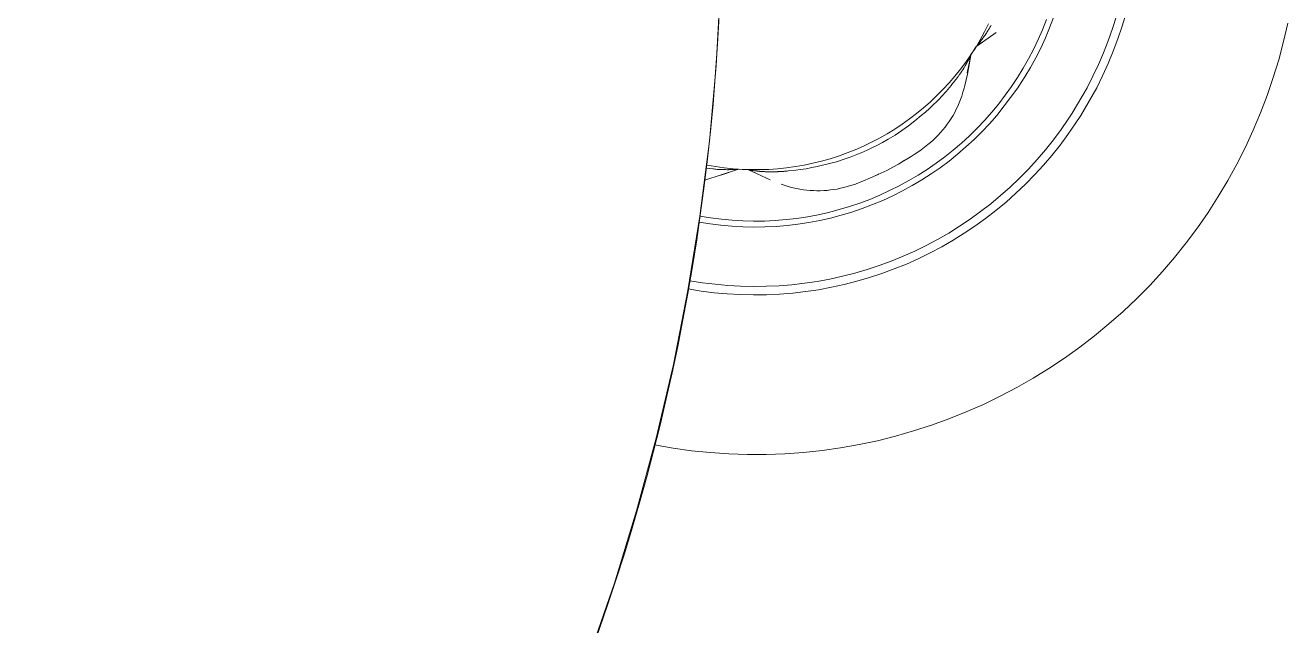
# Model space of a CAD drawing. Header units: millimetres. Extents: x 311 to 4068, y 1050 to 3803.
# Drawn here: x 2129.8 to 2261.5, y 1200.7 to 1263.3 of the extents above; entities that cross this region are included whole.
import ezdxf

# ---------------------------------------------------------------- set-up
doc = ezdxf.new("R2010")
doc.units = ezdxf.units.MM
doc.layers.add('ZANO_R', color=7, linetype='Continuous', lineweight=0)

msp = doc.modelspace()

# ---------------------------------------------------------------- linework, layer by layer
at = {"layer": 'ZANO_R'}
for p, q in [((2201.87, 1259.07), (2202.3, 1266.93)), ((2236.32, 1263.9), (2235.9, 1262.85)), ((2236.65, 1263.04), (2237.06, 1264.12)), ((2243.61, 1264.25), (2243.21, 1262.97)), ((2244.62, 1264.56), (2244.22, 1263.23)), ((2231.09, 1262.56), (2229.06, 1261.13)), ((2229.87, 1262.63), (2229.42, 1261.81)), ((2230.29, 1263.46), (2229.87, 1262.63)), ((2230.08, 1262.53), (2230.06, 1262.49)), ((2230.08, 1262.53), (2230.11, 1262.58)), ((2230.12, 1262.59), (2230.11, 1262.58)), ((2230.12, 1262.59), (2230.14, 1262.62)), ((2230.16, 1262.66), (2230.14, 1262.62)), ((2230.16, 1262.66), (2230.19, 1262.71)), ((2230.2, 1262.72), (2230.19, 1262.71)), ((2230.2, 1262.72), (2230.22, 1262.75)), ((2230.24, 1262.78), (2230.22, 1262.75)), ((2230.24, 1262.78), (2230.25, 1262.8)), ((2230.29, 1262.87), (2230.25, 1262.8)), ((2230.29, 1262.87), (2230.31, 1262.89)), ((2230.32, 1262.91), (2230.31, 1262.89)), ((2230.32, 1262.91), (2230.34, 1262.94)), ((2230.36, 1262.98), (2230.34, 1262.94)), ((2230.36, 1262.98), (2230.37, 1262.99)), ((2230.41, 1263.07), (2230.37, 1262.99)), ((2230.41, 1263.07), (2230.43, 1263.1)), ((2230.43, 1263.11), (2230.43, 1263.1)), ((2230.43, 1263.11), (2230.46, 1263.15)), ((2230.47, 1263.18), (2230.46, 1263.15)), ((2230.47, 1263.18), (2230.49, 1263.2)), ((2230.52, 1263.26), (2230.49, 1263.2)), ((2230.52, 1263.26), (2230.55, 1263.31)), ((2235.9, 1262.85), (2235.45, 1261.82)), ((2236.21, 1261.99), (2236.65, 1263.04)), ((2243.21, 1262.97), (2242.77, 1261.7)), ((2244.22, 1263.23), (2243.78, 1261.9)), ((2261.48, 1263.52), (2261.04, 1261.61)), ((2229.42, 1261.81), (2228.94, 1261.01)), ((2229.11, 1261.2), (2229.12, 1261.22)), ((2229.11, 1261.2), (2229.11, 1261.19)), ((2229.13, 1261.22), (2229.12, 1261.22)), ((2229.15, 1261.25), (2229.13, 1261.23)), ((2229.13, 1261.22), (2229.14, 1261.24)), ((2229.16, 1261.26), (2229.15, 1261.25)), ((2229.15, 1261.25), (2229.15, 1261.25)), ((2229.16, 1261.26), (2229.19, 1261.3)), ((2229.19, 1261.31), (2229.19, 1261.3)), ((2229.19, 1261.31), (2229.2, 1261.31)), ((2229.21, 1261.33), (2229.2, 1261.31)), ((2229.21, 1261.33), (2229.23, 1261.34)), ((2229.24, 1261.36), (2229.23, 1261.34)), ((2229.24, 1261.36), (2229.25, 1261.38)), ((2229.26, 1261.39), (2229.25, 1261.38)), ((2229.26, 1261.39), (2229.36, 1261.52)), ((2229.79, 1261.66), (2229.33, 1261.34)), ((2229.37, 1261.53), (2229.36, 1261.52)), ((2229.37, 1261.53), (2229.41, 1261.59)), ((2229.43, 1261.61), (2229.41, 1261.59)), ((2229.43, 1261.61), (2229.45, 1261.64)), ((2229.46, 1261.65), (2229.45, 1261.64)), ((2229.46, 1261.65), (2229.49, 1261.69)), ((2229.52, 1261.74), (2229.49, 1261.69)), ((2229.52, 1261.74), (2229.53, 1261.75)), ((2229.55, 1261.78), (2229.53, 1261.75)), ((2229.55, 1261.78), (2229.57, 1261.8)), ((2229.59, 1261.83), (2229.57, 1261.8)), ((2229.59, 1261.83), (2229.62, 1261.86)), ((2229.7, 1261.97), (2229.62, 1261.86)), ((2229.73, 1262.03), (2229.7, 1261.98)), ((2229.7, 1261.97), (2229.7, 1261.98)), ((2229.73, 1262.03), (2229.75, 1262.05)), ((2229.77, 1262.08), (2229.75, 1262.05)), ((2229.77, 1262.08), (2229.84, 1262.17)), ((2229.79, 1261.66), (2229.79, 1261.66)), ((2229.86, 1262.2), (2229.84, 1262.17)), ((2229.86, 1262.2), (2229.95, 1262.33)), ((2229.96, 1262.36), (2229.95, 1262.33)), ((2229.96, 1262.36), (2230.03, 1262.45)), ((2230.04, 1262.47), (2230.03, 1262.45)), ((2230.04, 1262.47), (2230.06, 1262.49)), ((2235.45, 1261.82), (2234.97, 1260.8)), ((2235.72, 1260.94), (2236.21, 1261.99)), ((2242.77, 1261.7), (2242.28, 1260.44)), ((2243.78, 1261.9), (2243.29, 1260.6)), ((2261.04, 1261.61), (2260.54, 1259.72)), ((2228.44, 1260.23), (2227.9, 1259.47)), ((2228.43, 1260.15), (2228.07, 1258.35)), ((2228.26, 1259.82), (2228.29, 1259.88)), ((2228.29, 1259.88), (2228.3, 1259.9)), ((2228.29, 1259.88), (2228.29, 1259.88)), ((2228.3, 1259.9), (2228.31, 1259.91)), ((2228.3, 1259.9), (2228.3, 1259.9)), ((2228.31, 1259.92), (2228.33, 1259.95)), ((2228.31, 1259.92), (2228.31, 1259.91)), ((2228.33, 1259.96), (2228.34, 1259.98)), ((2228.33, 1259.96), (2228.33, 1259.95)), ((2228.35, 1259.99), (2228.34, 1259.98)), ((2228.35, 1259.99), (2228.37, 1260.04)), ((2228.43, 1260.17), (2228.36, 1259.78)), ((2228.38, 1260.04), (2228.37, 1260.04)), ((2228.38, 1260.04), (2228.39, 1260.06)), ((2228.41, 1260.11), (2228.39, 1260.07)), ((2228.39, 1260.07), (2228.39, 1260.06)), ((2228.39, 1260.07), (2228.39, 1260.07)), ((2228.41, 1260.12), (2228.41, 1260.11)), ((2228.43, 1260.16), (2228.42, 1260.15)), ((2228.42, 1260.14), (2228.42, 1260.14)), ((2228.42, 1260.14), (2228.42, 1260.13)), ((2228.42, 1260.13), (2228.42, 1260.12)), ((2228.44, 1260.2), (2228.43, 1260.17)), ((2228.44, 1260.19), (2228.43, 1260.16)), ((2228.43, 1260.17), (2228.43, 1260.17)), ((2228.43, 1260.17), (2228.43, 1260.17)), ((2228.43, 1260.17), (2228.43, 1260.17)), ((2228.43, 1260.17), (2228.43, 1260.17)), ((2228.43, 1260.17), (2228.43, 1260.17)), ((2228.43, 1260.17), (2228.43, 1260.17)), ((2228.43, 1260.17), (2228.43, 1260.17)), ((2228.43, 1260.17), (2228.43, 1260.17)), ((2228.43, 1260.17), (2228.43, 1260.17)), ((2228.43, 1260.17), (2228.43, 1260.17)), ((2228.43, 1260.17), (2228.43, 1260.17)), ((2228.43, 1260.17), (2228.43, 1260.17)), ((2228.43, 1260.17), (2228.43, 1260.17)), ((2228.43, 1260.17), (2228.43, 1260.17)), ((2228.43, 1260.17), (2228.43, 1260.17)), ((2228.43, 1260.17), (2228.43, 1260.17)), ((2228.43, 1260.17), (2228.43, 1260.17)), ((2228.43, 1260.17), (2228.43, 1260.17)), ((2228.43, 1260.17), (2228.43, 1260.17)), ((2228.43, 1260.17), (2228.43, 1260.17)), ((2228.43, 1260.17), (2228.43, 1260.17)), ((2228.43, 1260.17), (2228.43, 1260.17)), ((2228.43, 1260.17), (2228.43, 1260.17)), ((2228.43, 1260.17), (2228.43, 1260.17)), ((2228.43, 1260.17), (2228.43, 1260.17)), ((2228.43, 1260.17), (2228.43, 1260.17)), ((2228.43, 1260.17), (2228.43, 1260.17)), ((2228.43, 1260.17), (2228.43, 1260.17)), ((2228.43, 1260.17), (2228.43, 1260.17)), ((2228.43, 1260.17), (2228.43, 1260.17)), ((2228.43, 1260.17), (2228.43, 1260.17)), ((2228.43, 1260.17), (2228.43, 1260.17)), ((2228.43, 1260.17), (2228.43, 1260.17)), ((2228.43, 1260.17), (2228.43, 1260.17)), ((2228.43, 1260.17), (2228.43, 1260.17)), ((2228.43, 1260.17), (2228.43, 1260.17)), ((2228.43, 1260.17), (2228.43, 1260.17)), ((2228.43, 1260.17), (2228.43, 1260.17)), ((2228.43, 1260.17), (2228.43, 1260.17)), ((2228.43, 1260.17), (2228.43, 1260.17)), ((2228.43, 1260.17), (2228.43, 1260.17)), ((2228.43, 1260.17), (2228.43, 1260.17)), ((2228.43, 1260.17), (2228.43, 1260.17)), ((2228.43, 1260.17), (2228.43, 1260.17)), ((2228.43, 1260.17), (2228.43, 1260.17)), ((2228.43, 1260.17), (2228.43, 1260.17)), ((2228.43, 1260.17), (2228.43, 1260.17)), ((2228.43, 1260.17), (2228.43, 1260.17)), ((2228.43, 1260.17), (2228.43, 1260.17)), ((2228.43, 1260.17), (2228.43, 1260.17)), ((2228.43, 1260.17), (2228.43, 1260.17)), ((2228.43, 1260.17), (2228.43, 1260.17)), ((2228.43, 1260.17), (2228.43, 1260.17)), ((2228.43, 1260.17), (2228.43, 1260.17)), ((2228.43, 1260.17), (2228.43, 1260.17)), ((2228.43, 1260.16), (2228.43, 1260.16)), ((2228.43, 1260.16), (2228.43, 1260.16)), ((2228.94, 1261.01), (2228.44, 1260.23)), ((2228.45, 1260.26), (2228.44, 1260.22)), ((2228.45, 1260.23), (2228.44, 1260.2)), ((2228.44, 1260.22), (2228.44, 1260.19)), ((2228.71, 1260.65), (2228.45, 1260.25)), ((2228.46, 1260.26), (2228.45, 1260.23)), ((2228.97, 1261.05), (2228.71, 1260.65)), ((2229.05, 1261.13), (2228.97, 1261.05)), ((2229.06, 1261.15), (2229.05, 1261.14)), ((2229.05, 1261.13), (2229.05, 1261.14)), ((2229.05, 1261.13), (2229.05, 1261.13)), ((2229.05, 1261.13), (2229.05, 1261.13)), ((2229.05, 1261.13), (2229.05, 1261.13)), ((2229.05, 1261.13), (2229.05, 1261.13)), ((2229.05, 1261.13), (2229.05, 1261.13)), ((2229.05, 1261.13), (2229.05, 1261.13)), ((2229.05, 1261.13), (2229.05, 1261.13)), ((2229.05, 1261.13), (2229.05, 1261.13)), ((2229.05, 1261.13), (2229.05, 1261.13)), ((2229.05, 1261.13), (2229.05, 1261.13)), ((2229.05, 1261.13), (2229.05, 1261.13)), ((2229.05, 1261.13), (2229.05, 1261.13)), ((2229.05, 1261.13), (2229.05, 1261.13)), ((2229.05, 1261.13), (2229.05, 1261.13)), ((2229.05, 1261.13), (2229.05, 1261.13)), ((2229.05, 1261.13), (2229.05, 1261.13)), ((2229.05, 1261.13), (2229.05, 1261.13)), ((2229.05, 1261.13), (2229.05, 1261.13)), ((2229.05, 1261.13), (2229.05, 1261.13)), ((2229.05, 1261.13), (2229.05, 1261.13)), ((2229.05, 1261.13), (2229.05, 1261.13)), ((2229.05, 1261.13), (2229.05, 1261.13)), ((2229.05, 1261.13), (2229.05, 1261.13)), ((2229.05, 1261.13), (2229.05, 1261.13)), ((2229.05, 1261.13), (2229.05, 1261.13)), ((2229.05, 1261.13), (2229.05, 1261.13)), ((2229.05, 1261.13), (2229.05, 1261.13)), ((2229.05, 1261.13), (2229.05, 1261.13)), ((2229.05, 1261.13), (2229.05, 1261.13)), ((2229.05, 1261.13), (2229.05, 1261.13)), ((2229.05, 1261.13), (2229.05, 1261.13)), ((2229.05, 1261.13), (2229.05, 1261.13)), ((2229.05, 1261.13), (2229.05, 1261.13)), ((2229.05, 1261.13), (2229.05, 1261.13)), ((2229.05, 1261.13), (2229.05, 1261.13)), ((2229.05, 1261.13), (2229.05, 1261.13)), ((2229.05, 1261.13), (2229.05, 1261.13)), ((2229.05, 1261.13), (2229.05, 1261.13)), ((2229.05, 1261.13), (2229.05, 1261.13)), ((2229.05, 1261.13), (2229.05, 1261.13)), ((2229.05, 1261.13), (2229.05, 1261.13)), ((2229.05, 1261.13), (2229.05, 1261.13)), ((2229.05, 1261.13), (2229.05, 1261.13)), ((2229.05, 1261.13), (2229.05, 1261.13)), ((2229.05, 1261.13), (2229.05, 1261.13)), ((2229.05, 1261.13), (2229.05, 1261.13)), ((2229.05, 1261.13), (2229.05, 1261.13)), ((2229.05, 1261.13), (2229.05, 1261.13)), ((2229.05, 1261.13), (2229.05, 1261.13)), ((2229.05, 1261.13), (2229.05, 1261.13)), ((2229.05, 1261.13), (2229.05, 1261.13)), ((2229.05, 1261.13), (2229.05, 1261.13)), ((2229.05, 1261.13), (2229.05, 1261.13)), ((2229.05, 1261.13), (2229.05, 1261.13)), ((2229.05, 1261.13), (2229.05, 1261.13)), ((2229.05, 1261.13), (2229.05, 1261.13)), ((2229.05, 1261.13), (2229.05, 1261.13)), ((2229.05, 1261.13), (2229.05, 1261.13)), ((2229.05, 1261.13), (2229.05, 1261.13)), ((2229.05, 1261.13), (2229.05, 1261.13)), ((2229.05, 1261.13), (2229.05, 1261.13)), ((2229.05, 1261.13), (2229.05, 1261.13)), ((2229.05, 1261.13), (2229.05, 1261.13)), ((2229.05, 1261.13), (2229.05, 1261.13)), ((2229.05, 1261.13), (2229.05, 1261.13)), ((2229.05, 1261.13), (2229.05, 1261.13)), ((2229.05, 1261.13), (2229.05, 1261.13)), ((2229.05, 1261.13), (2229.05, 1261.13)), ((2229.05, 1261.13), (2229.05, 1261.13)), ((2229.06, 1261.13), (2229.05, 1261.13)), ((2229.07, 1261.15), (2229.06, 1261.15)), ((2229.06, 1261.15), (2229.06, 1261.15)), ((2229.06, 1261.13), (2229.06, 1261.13)), ((2229.08, 1261.16), (2229.07, 1261.16)), ((2229.07, 1261.16), (2229.07, 1261.15)), ((2229.09, 1261.17), (2229.08, 1261.17)), ((2229.08, 1261.17), (2229.08, 1261.16)), ((2234.97, 1260.8), (2234.44, 1259.81)), ((2234.66, 1258.91), (2235.21, 1259.92)), ((2235.21, 1259.92), (2235.72, 1260.94)), ((2242.28, 1260.44), (2241.75, 1259.21)), ((2243.29, 1260.6), (2242.76, 1259.31)), ((2201.17, 1251.23), (2201.87, 1259.07)), ((2227.35, 1258.73), (2226.77, 1258)), ((2227.9, 1259.47), (2227.35, 1258.73)), ((2227.51, 1258.54), (2227.49, 1258.52)), ((2227.51, 1258.54), (2227.54, 1258.58)), ((2227.55, 1258.61), (2227.54, 1258.58)), ((2227.55, 1258.61), (2227.58, 1258.65)), ((2227.59, 1258.67), (2227.58, 1258.65)), ((2227.59, 1258.67), (2227.62, 1258.71)), ((2227.63, 1258.73), (2227.62, 1258.71)), ((2227.63, 1258.73), (2227.7, 1258.84)), ((2227.7, 1258.85), (2227.73, 1258.9)), ((2227.7, 1258.85), (2227.7, 1258.84)), ((2227.75, 1258.93), (2227.73, 1258.9)), ((2227.75, 1258.93), (2227.77, 1258.96)), ((2227.8, 1259), (2227.77, 1258.96)), ((2227.8, 1259), (2227.81, 1259.02)), ((2227.84, 1259.08), (2227.81, 1259.02)), ((2227.84, 1259.08), (2227.91, 1259.2)), ((2227.92, 1259.21), (2227.91, 1259.2)), ((2227.92, 1259.21), (2227.94, 1259.25)), ((2227.96, 1259.28), (2227.94, 1259.25)), ((2227.96, 1259.28), (2227.98, 1259.31)), ((2228, 1259.35), (2227.98, 1259.31)), ((2228, 1259.35), (2228.01, 1259.36)), ((2228.03, 1259.41), (2228.01, 1259.37)), ((2228.03, 1259.41), (2228.04, 1259.42)), ((2228.07, 1259.47), (2228.04, 1259.42)), ((2228.07, 1259.47), (2228.1, 1259.52)), ((2228.36, 1259.78), (2228.08, 1258.2)), ((2228.1, 1259.53), (2228.13, 1259.57)), ((2228.1, 1259.53), (2228.1, 1259.52)), ((2228.13, 1259.59), (2228.15, 1259.62)), ((2228.13, 1259.59), (2228.13, 1259.57)), ((2228.16, 1259.65), (2228.15, 1259.62)), ((2228.16, 1259.65), (2228.2, 1259.71)), ((2228.21, 1259.72), (2228.2, 1259.71)), ((2228.21, 1259.72), (2228.23, 1259.76)), ((2228.23, 1259.77), (2228.25, 1259.8)), ((2228.23, 1259.77), (2228.23, 1259.76)), ((2228.26, 1259.82), (2228.25, 1259.8)), ((2233.89, 1258.83), (2233.3, 1257.86)), ((2234.44, 1259.81), (2233.89, 1258.83)), ((2234.07, 1257.93), (2234.66, 1258.91)), ((2241.75, 1259.21), (2241.17, 1257.99)), ((2242.76, 1259.31), (2242.18, 1258.04)), ((2260.54, 1259.72), (2259.97, 1257.85)), ((2226.16, 1257.3), (2225.53, 1256.61)), ((2226.77, 1258), (2226.16, 1257.3)), ((2226.39, 1257.04), (2226.54, 1257.23)), ((2226.57, 1257.26), (2226.54, 1257.23)), ((2226.57, 1257.26), (2226.6, 1257.3)), ((2226.61, 1257.31), (2226.6, 1257.3)), ((2226.61, 1257.31), (2226.63, 1257.34)), ((2226.69, 1257.42), (2226.63, 1257.34)), ((2226.69, 1257.42), (2226.71, 1257.44)), ((2226.92, 1257.7), (2226.71, 1257.44)), ((2227.11, 1257.97), (2226.92, 1257.7)), ((2227.11, 1257.97), (2227.13, 1257.99)), ((2227.15, 1258.02), (2227.13, 1257.99)), ((2227.15, 1258.02), (2227.23, 1258.13)), ((2227.25, 1258.16), (2227.23, 1258.13)), ((2227.25, 1258.16), (2227.27, 1258.19)), ((2227.28, 1258.21), (2227.27, 1258.19)), ((2227.28, 1258.21), (2227.36, 1258.33)), ((2227.38, 1258.35), (2227.36, 1258.33)), ((2227.38, 1258.35), (2227.39, 1258.37)), ((2227.42, 1258.41), (2227.39, 1258.37)), ((2227.42, 1258.41), (2227.45, 1258.46)), ((2227.47, 1258.48), (2227.45, 1258.46)), ((2227.47, 1258.48), (2227.49, 1258.52)), ((2227.95, 1257.62), (2227.8, 1257.03)), ((2228.08, 1258.2), (2227.95, 1257.62)), ((2233.3, 1257.86), (2232.68, 1256.93)), ((2233.45, 1256.96), (2234.07, 1257.93)), ((2241.17, 1257.99), (2240.56, 1256.8)), ((2242.18, 1258.04), (2241.56, 1256.8)), ((2259.97, 1257.85), (2259.33, 1256)), ((2224.87, 1255.95), (2224.2, 1255.31)), ((2225.53, 1256.61), (2224.87, 1255.95)), ((2225.41, 1255.91), (2225.86, 1256.41)), ((2226.39, 1257.04), (2225.86, 1256.41)), ((2227.48, 1255.92), (2227.36, 1255.58)), ((2227.61, 1256.33), (2227.48, 1255.92)), ((2227.73, 1256.75), (2227.61, 1256.33)), ((2227.8, 1257.03), (2227.73, 1256.75)), ((2231.14, 1253.91), (2233.34, 1256.8)), ((2232.02, 1256.01), (2231.34, 1255.11)), ((2232.68, 1256.93), (2232.02, 1256.01)), ((2233.34, 1256.8), (2233.45, 1256.96)), ((2240.56, 1256.8), (2239.01, 1254.16)), ((2241.56, 1256.8), (2239.9, 1253.91)), ((2259.33, 1256), (2258.64, 1254.17)), ((2223.5, 1254.7), (2222.78, 1254.11)), ((2224.2, 1255.31), (2223.5, 1254.7)), ((2223.7, 1254.25), (2224.12, 1254.63)), ((2224.51, 1255), (2224.12, 1254.63)), ((2224.89, 1255.37), (2224.51, 1255)), ((2224.89, 1255.37), (2225.1, 1255.58)), ((2225.41, 1255.91), (2225.1, 1255.58)), ((2227.08, 1254.89), (2226.92, 1254.56)), ((2227.23, 1255.23), (2227.08, 1254.89)), ((2227.36, 1255.58), (2227.23, 1255.23)), ((2231.34, 1255.11), (2230.62, 1254.25)), ((2222.04, 1253.54), (2221.28, 1253)), ((2222.61, 1253.35), (2221.94, 1252.83)), ((2222.78, 1254.11), (2222.04, 1253.54)), ((2223.27, 1253.89), (2222.61, 1253.35)), ((2223.27, 1253.89), (2223.7, 1254.25)), ((2226.19, 1253.29), (2225.98, 1252.99)), ((2226.39, 1253.6), (2226.19, 1253.29)), ((2226.58, 1253.91), (2226.39, 1253.6)), ((2226.76, 1254.23), (2226.58, 1253.91)), ((2226.92, 1254.56), (2226.76, 1254.23)), ((2229.87, 1253.4), (2229.1, 1252.58)), ((2230.62, 1254.25), (2229.87, 1253.4)), ((2230.38, 1253.04), (2231.14, 1253.91)), ((2238.6, 1253.52), (2237.84, 1252.43)), ((2239.01, 1254.16), (2238.6, 1253.52)), ((2239.9, 1253.91), (2239.33, 1253.04)), ((2258.64, 1254.17), (2257.88, 1252.37)), ((2219.71, 1252), (2218.91, 1251.55)), ((2220.51, 1252.49), (2219.71, 1252)), ((2221.28, 1253), (2220.51, 1252.49)), ((2221.24, 1252.34), (2220.53, 1251.87)), ((2221.94, 1252.83), (2221.24, 1252.34)), ((2225.29, 1252.13), (2225.04, 1251.86)), ((2225.53, 1252.41), (2225.29, 1252.13)), ((2225.76, 1252.69), (2225.53, 1252.41)), ((2225.98, 1252.99), (2225.76, 1252.69)), ((2229.1, 1252.58), (2228.29, 1251.79)), ((2228.78, 1251.4), (2229.59, 1252.21)), ((2229.59, 1252.21), (2230.38, 1253.04)), ((2237.84, 1252.43), (2237.04, 1251.36)), ((2239.33, 1253.04), (2238.56, 1251.91)), ((2257.88, 1252.37), (2257.06, 1250.59)), ((2200.19, 1243.42), (2201.17, 1251.23)), ((2217.24, 1250.71), (2216.39, 1250.34)), ((2218.08, 1251.12), (2217.24, 1250.71)), ((2218.91, 1251.55), (2218.08, 1251.12)), ((2218.64, 1250.79), (2218.1, 1250.52)), ((2218.64, 1250.79), (2219.23, 1251.1)), ((2219.23, 1251.1), (2219.8, 1251.43)), ((2220.53, 1251.87), (2219.8, 1251.43)), ((2223.95, 1250.87), (2223.25, 1250.33)), ((2224.24, 1251.1), (2223.95, 1250.87)), ((2224.51, 1251.34), (2224.24, 1251.1)), ((2224.78, 1251.6), (2224.51, 1251.34)), ((2225.04, 1251.86), (2224.78, 1251.6)), ((2227.46, 1251.03), (2226.6, 1250.3)), ((2228.29, 1251.79), (2227.46, 1251.03)), ((2227.93, 1250.62), (2228.78, 1251.4)), ((2237.04, 1251.36), (2236.21, 1250.31)), ((2237.74, 1250.82), (2236.89, 1249.75)), ((2238.56, 1251.91), (2237.74, 1250.82)), ((2213.76, 1249.4), (2212.87, 1249.15)), ((2214.65, 1249.68), (2213.76, 1249.4)), ((2215.53, 1250), (2214.65, 1249.68)), ((2215.85, 1249.57), (2215.14, 1249.32)), ((2216.39, 1250.34), (2215.53, 1250)), ((2216.55, 1249.84), (2215.85, 1249.57)), ((2217.25, 1250.13), (2216.55, 1249.84)), ((2217.25, 1250.13), (2217.68, 1250.32)), ((2217.68, 1250.32), (2218.1, 1250.52)), ((2221.85, 1249.41), (2221.21, 1249.03)), ((2222.23, 1249.64), (2221.85, 1249.41)), ((2222.54, 1249.85), (2222.23, 1249.64)), ((2222.9, 1250.08), (2222.54, 1249.85)), ((2223.25, 1250.33), (2222.9, 1250.08)), ((2225.72, 1249.6), (2224.82, 1248.93)), ((2226.6, 1250.3), (2225.72, 1249.6)), ((2226.16, 1249.15), (2227.06, 1249.87)), ((2227.06, 1249.87), (2227.93, 1250.62)), ((2236.21, 1250.31), (2235.34, 1249.3)), ((2236.89, 1249.75), (2236, 1248.71)), ((2257.06, 1250.59), (2256.17, 1248.84)), ((2204.1, 1248.29), (2200.69, 1247.16)), ((2200.85, 1248.42), (2200.89, 1248.42)), ((2201.8, 1248.58), (2200.89, 1248.74)), ((2201.21, 1248.37), (2200.89, 1248.42)), ((2201.54, 1248.33), (2201.21, 1248.37)), ((2201.54, 1248.33), (2201.57, 1248.33)), ((2201.6, 1248.33), (2201.57, 1248.33)), ((2201.6, 1248.33), (2201.73, 1248.31)), ((2201.78, 1248.31), (2201.73, 1248.31)), ((2201.78, 1248.31), (2201.82, 1248.31)), ((2202.72, 1248.45), (2201.8, 1248.58)), ((2201.83, 1248.3), (2201.82, 1248.31)), ((2201.83, 1248.3), (2201.98, 1248.29)), ((2202, 1248.29), (2201.98, 1248.29)), ((2202, 1248.29), (2202.03, 1248.29)), ((2202.08, 1248.29), (2202.03, 1248.29)), ((2202.08, 1248.29), (2202.13, 1248.28)), ((2202.16, 1248.28), (2202.13, 1248.28)), ((2202.16, 1248.28), (2202.21, 1248.28)), ((2202.24, 1248.28), (2202.21, 1248.28)), ((2202.24, 1248.28), (2202.29, 1248.27)), ((2202.31, 1248.27), (2202.29, 1248.27)), ((2202.31, 1248.27), (2202.36, 1248.27)), ((2204.09, 1248.29), (2202.35, 1247.69)), ((2202.39, 1248.27), (2202.36, 1248.27)), ((2202.39, 1248.27), (2202.44, 1248.27)), ((2202.46, 1248.27), (2202.44, 1248.27)), ((2202.46, 1248.27), (2202.58, 1248.26)), ((2202.6, 1248.26), (2202.58, 1248.26)), ((2202.6, 1248.26), (2202.65, 1248.26)), ((2202.69, 1248.26), (2202.65, 1248.26)), ((2202.69, 1248.26), (2202.73, 1248.26)), ((2203.65, 1248.36), (2202.72, 1248.45)), ((2202.78, 1248.26), (2202.73, 1248.26)), ((2202.78, 1248.26), (2202.8, 1248.26)), ((2202.86, 1248.26), (2202.8, 1248.26)), ((2202.86, 1248.26), (2203, 1248.25)), ((2203.02, 1248.25), (2203, 1248.25)), ((2203.02, 1248.25), (2203.07, 1248.25)), ((2203.1, 1248.25), (2203.07, 1248.25)), ((2203.1, 1248.25), (2203.13, 1248.25)), ((2203.18, 1248.26), (2203.13, 1248.25)), ((2203.18, 1248.25), (2203.2, 1248.25)), ((2203.25, 1248.26), (2203.2, 1248.26)), ((2203.25, 1248.26), (2203.26, 1248.26)), ((2203.32, 1248.26), (2203.26, 1248.26)), ((2203.32, 1248.26), (2203.38, 1248.26)), ((2203.39, 1248.26), (2203.38, 1248.26)), ((2203.39, 1248.26), (2203.44, 1248.26)), ((2203.46, 1248.26), (2203.44, 1248.26)), ((2203.46, 1248.26), (2203.49, 1248.26)), ((2203.52, 1248.26), (2203.49, 1248.26)), ((2203.52, 1248.26), (2203.6, 1248.26)), ((2203.61, 1248.26), (2203.6, 1248.26)), ((2203.61, 1248.26), (2203.65, 1248.26)), ((2204.58, 1248.29), (2203.65, 1248.36)), ((2203.66, 1248.26), (2203.65, 1248.26)), ((2203.66, 1248.26), (2203.69, 1248.26)), ((2203.72, 1248.27), (2203.69, 1248.26)), ((2203.72, 1248.27), (2203.78, 1248.27)), ((2203.79, 1248.27), (2203.78, 1248.27)), ((2203.79, 1248.27), (2203.8, 1248.27)), ((2203.81, 1248.27), (2203.8, 1248.27)), ((2203.81, 1248.27), (2203.82, 1248.27)), ((2203.83, 1248.27), (2203.82, 1248.27)), ((2203.83, 1248.27), (2203.86, 1248.27)), ((2203.87, 1248.27), (2203.86, 1248.27)), ((2203.87, 1248.27), (2203.9, 1248.27)), ((2203.91, 1248.27), (2203.9, 1248.27)), ((2203.91, 1248.27), (2203.96, 1248.27)), ((2203.97, 1248.27), (2203.96, 1248.27)), ((2203.97, 1248.27), (2203.99, 1248.28)), ((2204, 1248.28), (2203.99, 1248.28)), ((2204.04, 1248.28), (2204, 1248.28)), ((2204, 1248.28), (2204, 1248.28)), ((2204.05, 1248.28), (2204.05, 1248.28)), ((2204.06, 1248.28), (2204.06, 1248.28)), ((2204.08, 1248.28), (2204.07, 1248.28)), ((2204.07, 1248.28), (2204.07, 1248.28)), ((2204.09, 1248.29), (2204.08, 1248.29)), ((2204.13, 1248.3), (2204.1, 1248.29)), ((2204.1, 1248.29), (2204.1, 1248.29)), ((2204.1, 1248.29), (2204.1, 1248.29)), ((2204.11, 1248.29), (2204.1, 1248.29)), ((2204.14, 1248.3), (2204.11, 1248.29)), ((2204.11, 1248.29), (2204.11, 1248.29)), ((2204.11, 1248.29), (2204.11, 1248.29)), ((2204.11, 1248.29), (2204.11, 1248.29)), ((2204.11, 1248.29), (2204.11, 1248.29)), ((2204.11, 1248.29), (2204.11, 1248.29)), ((2204.11, 1248.29), (2204.11, 1248.29)), ((2204.11, 1248.29), (2204.11, 1248.29)), ((2204.11, 1248.29), (2204.11, 1248.29)), ((2204.11, 1248.29), (2204.11, 1248.29)), ((2204.11, 1248.29), (2204.11, 1248.29)), ((2204.11, 1248.29), (2204.11, 1248.29)), ((2204.11, 1248.29), (2204.11, 1248.29)), ((2204.11, 1248.29), (2204.11, 1248.29)), ((2204.11, 1248.29), (2204.11, 1248.29)), ((2204.11, 1248.29), (2204.11, 1248.29)), ((2204.11, 1248.29), (2204.11, 1248.29)), ((2204.11, 1248.29), (2204.11, 1248.29)), ((2204.11, 1248.29), (2204.11, 1248.29)), ((2204.11, 1248.29), (2204.11, 1248.29)), ((2204.11, 1248.29), (2204.11, 1248.29)), ((2204.11, 1248.29), (2204.11, 1248.29)), ((2204.11, 1248.29), (2204.11, 1248.29)), ((2204.11, 1248.29), (2204.11, 1248.29)), ((2204.11, 1248.29), (2204.11, 1248.29)), ((2204.11, 1248.29), (2204.11, 1248.29)), ((2204.11, 1248.29), (2204.11, 1248.29)), ((2204.11, 1248.29), (2204.11, 1248.29)), ((2204.11, 1248.29), (2204.11, 1248.29)), ((2204.11, 1248.29), (2204.11, 1248.29)), ((2204.11, 1248.29), (2204.11, 1248.29)), ((2204.11, 1248.29), (2204.11, 1248.29)), ((2204.11, 1248.29), (2204.11, 1248.29)), ((2204.11, 1248.29), (2204.11, 1248.29)), ((2204.11, 1248.29), (2204.11, 1248.29)), ((2204.11, 1248.29), (2204.11, 1248.29)), ((2204.11, 1248.29), (2204.11, 1248.29)), ((2204.11, 1248.29), (2204.11, 1248.29)), ((2204.11, 1248.29), (2204.11, 1248.29)), ((2204.11, 1248.29), (2204.11, 1248.29)), ((2204.11, 1248.29), (2204.11, 1248.29)), ((2204.11, 1248.29), (2204.11, 1248.29)), ((2204.11, 1248.29), (2204.11, 1248.29)), ((2204.11, 1248.29), (2204.11, 1248.29)), ((2204.11, 1248.29), (2204.11, 1248.29)), ((2204.11, 1248.29), (2204.11, 1248.29)), ((2204.11, 1248.29), (2204.11, 1248.29)), ((2204.11, 1248.29), (2204.11, 1248.29)), ((2204.11, 1248.29), (2204.11, 1248.29)), ((2204.11, 1248.29), (2204.11, 1248.29)), ((2204.11, 1248.29), (2204.11, 1248.29)), ((2204.11, 1248.29), (2204.11, 1248.29)), ((2204.11, 1248.29), (2204.11, 1248.29)), ((2204.11, 1248.29), (2204.11, 1248.29)), ((2204.11, 1248.29), (2204.11, 1248.29)), ((2204.16, 1248.31), (2204.13, 1248.3)), ((2204.17, 1248.31), (2204.14, 1248.3)), ((2204.19, 1248.32), (2204.16, 1248.31)), ((2204.2, 1248.32), (2204.17, 1248.31)), ((2204.66, 1248.29), (2204.18, 1248.31)), ((2205.51, 1248.26), (2204.58, 1248.29)), ((2205.14, 1248.27), (2204.66, 1248.29)), ((2205.25, 1248.23), (2205.14, 1248.27)), ((2205.25, 1248.23), (2205.25, 1248.24)), ((2205.25, 1248.23), (2205.25, 1248.23)), ((2205.25, 1248.23), (2205.25, 1248.23)), ((2205.25, 1248.23), (2205.25, 1248.23)), ((2205.25, 1248.23), (2205.25, 1248.23)), ((2205.25, 1248.23), (2205.25, 1248.23)), ((2205.25, 1248.23), (2205.25, 1248.23)), ((2205.25, 1248.23), (2205.25, 1248.23)), ((2205.25, 1248.23), (2205.25, 1248.23)), ((2205.25, 1248.23), (2205.25, 1248.23)), ((2205.25, 1248.23), (2205.25, 1248.23)), ((2205.25, 1248.23), (2205.25, 1248.23)), ((2205.25, 1248.23), (2205.25, 1248.23)), ((2205.25, 1248.23), (2205.25, 1248.23)), ((2205.25, 1248.23), (2205.25, 1248.23)), ((2205.25, 1248.23), (2205.25, 1248.23)), ((2205.25, 1248.23), (2205.25, 1248.23)), ((2205.25, 1248.23), (2205.25, 1248.23)), ((2205.25, 1248.23), (2205.25, 1248.23)), ((2205.25, 1248.23), (2205.25, 1248.23)), ((2205.25, 1248.23), (2205.25, 1248.23)), ((2205.25, 1248.23), (2205.25, 1248.23)), ((2205.25, 1248.23), (2205.25, 1248.23)), ((2205.25, 1248.23), (2205.25, 1248.23)), ((2205.25, 1248.23), (2205.25, 1248.23)), ((2205.25, 1248.23), (2205.25, 1248.23)), ((2205.25, 1248.23), (2205.25, 1248.23)), ((2205.25, 1248.23), (2205.25, 1248.23)), ((2205.25, 1248.23), (2205.25, 1248.23)), ((2205.25, 1248.23), (2205.25, 1248.23)), ((2205.25, 1248.23), (2205.25, 1248.23)), ((2205.25, 1248.23), (2205.25, 1248.23)), ((2205.25, 1248.23), (2205.25, 1248.23)), ((2205.25, 1248.23), (2205.25, 1248.23)), ((2205.25, 1248.23), (2205.25, 1248.23)), ((2205.25, 1248.23), (2205.25, 1248.23)), ((2205.25, 1248.23), (2205.25, 1248.23)), ((2205.25, 1248.23), (2205.25, 1248.23)), ((2205.25, 1248.23), (2205.25, 1248.23)), ((2205.25, 1248.23), (2205.25, 1248.23)), ((2205.25, 1248.23), (2205.25, 1248.23)), ((2205.25, 1248.23), (2205.25, 1248.23)), ((2205.25, 1248.23), (2205.25, 1248.23)), ((2205.25, 1248.23), (2205.25, 1248.23)), ((2205.25, 1248.23), (2205.25, 1248.23)), ((2205.25, 1248.23), (2205.25, 1248.23)), ((2205.25, 1248.23), (2205.25, 1248.23)), ((2205.25, 1248.23), (2205.25, 1248.23)), ((2205.25, 1248.23), (2205.25, 1248.23)), ((2205.25, 1248.23), (2205.25, 1248.23)), ((2205.25, 1248.23), (2205.25, 1248.23)), ((2205.25, 1248.23), (2205.25, 1248.23)), ((2205.25, 1248.23), (2205.25, 1248.23)), ((2205.25, 1248.23), (2205.25, 1248.23)), ((2205.25, 1248.23), (2205.25, 1248.23)), ((2205.25, 1248.23), (2205.25, 1248.23)), ((2205.25, 1248.23), (2205.25, 1248.23)), ((2205.25, 1248.23), (2205.25, 1248.23)), ((2205.25, 1248.23), (2205.25, 1248.23)), ((2205.25, 1248.23), (2205.25, 1248.23)), ((2205.25, 1248.23), (2205.25, 1248.23)), ((2205.25, 1248.23), (2205.25, 1248.23)), ((2205.25, 1248.23), (2205.25, 1248.23)), ((2205.25, 1248.23), (2205.25, 1248.23)), ((2205.25, 1248.23), (2205.25, 1248.23)), ((2205.25, 1248.23), (2205.25, 1248.23)), ((2205.25, 1248.23), (2205.25, 1248.23)), ((2205.25, 1248.23), (2205.25, 1248.23)), ((2205.25, 1248.23), (2205.25, 1248.23)), ((2205.25, 1248.23), (2205.25, 1248.23)), ((2205.25, 1248.23), (2205.25, 1248.23)), ((2205.25, 1248.23), (2205.25, 1248.23)), ((2207.5, 1247.19), (2205.25, 1248.23)), ((2205.27, 1248.23), (2205.26, 1248.24)), ((2205.27, 1248.23), (2205.27, 1248.23)), ((2205.27, 1248.23), (2205.27, 1248.23)), ((2205.29, 1248.23), (2205.28, 1248.23)), ((2205.28, 1248.23), (2205.28, 1248.23)), ((2205.29, 1248.23), (2205.29, 1248.23)), ((2205.3, 1248.23), (2205.3, 1248.23)), ((2205.34, 1248.22), (2205.33, 1248.22)), ((2205.34, 1248.22), (2205.36, 1248.21)), ((2205.36, 1248.21), (2205.36, 1248.22)), ((2205.36, 1248.21), (2205.39, 1248.21)), ((2205.4, 1248.21), (2205.37, 1248.21)), ((2205.4, 1248.21), (2205.41, 1248.21)), ((2205.42, 1248.21), (2205.41, 1248.21)), ((2205.42, 1248.21), (2205.46, 1248.2)), ((2205.47, 1248.2), (2205.46, 1248.2)), ((2205.47, 1248.2), (2205.48, 1248.2)), ((2205.5, 1248.19), (2205.48, 1248.2)), ((2205.5, 1248.19), (2205.52, 1248.19)), ((2206.44, 1248.26), (2205.51, 1248.26)), ((2205.54, 1248.19), (2205.52, 1248.19)), ((2205.54, 1248.19), (2205.56, 1248.19)), ((2205.58, 1248.18), (2205.56, 1248.19)), ((2206.08, 1247.86), (2205.57, 1248.09)), ((2205.58, 1248.18), (2205.74, 1248.16)), ((2205.75, 1248.16), (2205.74, 1248.16)), ((2205.75, 1248.16), (2205.83, 1248.15)), ((2205.85, 1248.15), (2205.83, 1248.15)), ((2205.85, 1248.15), (2205.89, 1248.14)), ((2205.9, 1248.14), (2205.89, 1248.14)), ((2205.9, 1248.14), (2205.96, 1248.14)), ((2206.01, 1248.13), (2205.96, 1248.14)), ((2206.01, 1248.13), (2206.02, 1248.13)), ((2206.06, 1248.12), (2206.02, 1248.13)), ((2206.06, 1248.12), (2206.09, 1248.12)), ((2206.12, 1248.12), (2206.09, 1248.12)), ((2206.12, 1248.12), (2206.16, 1248.11)), ((2206.3, 1248.1), (2206.16, 1248.11)), ((2206.3, 1248.1), (2206.31, 1248.1)), ((2206.37, 1248.09), (2206.31, 1248.1)), ((2206.37, 1248.09), (2206.39, 1248.09)), ((2206.43, 1248.08), (2206.39, 1248.09)), ((2206.43, 1248.08), (2206.54, 1248.07)), ((2207.36, 1248.29), (2206.44, 1248.26)), ((2206.58, 1248.07), (2206.54, 1248.07)), ((2206.58, 1248.07), (2206.74, 1248.06)), ((2206.77, 1248.06), (2206.74, 1248.06)), ((2206.77, 1248.06), (2206.88, 1248.05)), ((2206.91, 1248.05), (2206.88, 1248.05)), ((2206.91, 1248.05), (2206.93, 1248.05)), ((2206.98, 1248.04), (2206.93, 1248.05)), ((2206.98, 1248.04), (2207.03, 1248.04)), ((2207.05, 1248.04), (2207.03, 1248.04)), ((2207.05, 1248.04), (2207.08, 1248.04)), ((2207.13, 1248.04), (2207.08, 1248.04)), ((2207.13, 1248.04), (2207.18, 1248.03)), ((2207.2, 1248.03), (2207.18, 1248.03)), ((2207.2, 1248.03), (2207.24, 1248.03)), ((2207.27, 1248.03), (2207.24, 1248.03)), ((2207.27, 1248.03), (2207.29, 1248.03)), ((2207.38, 1248.03), (2207.29, 1248.03)), ((2208.29, 1248.36), (2207.36, 1248.29)), ((2207.38, 1248.03), (2207.4, 1248.03)), ((2207.42, 1248.03), (2207.4, 1248.03)), ((2207.42, 1248.03), (2207.46, 1248.03)), ((2207.5, 1248.03), (2207.46, 1248.03)), ((2207.5, 1248.03), (2207.52, 1248.03)), ((2207.61, 1248.03), (2207.52, 1248.03)), ((2207.61, 1248.03), (2207.64, 1248.03)), ((2207.66, 1248.03), (2207.64, 1248.03)), ((2207.66, 1248.03), (2207.7, 1248.03)), ((2207.74, 1248.03), (2207.7, 1248.03)), ((2207.74, 1248.03), (2207.76, 1248.03)), ((2207.82, 1248.03), (2207.76, 1248.03)), ((2207.82, 1248.03), (2207.89, 1248.03)), ((2207.9, 1248.03), (2207.89, 1248.03)), ((2207.9, 1248.03), (2207.95, 1248.03)), ((2207.98, 1248.03), (2207.95, 1248.03)), ((2207.98, 1248.03), (2208.02, 1248.03)), ((2208.15, 1248.04), (2208.02, 1248.03)), ((2208.15, 1248.04), (2208.21, 1248.04)), ((2208.23, 1248.04), (2208.21, 1248.04)), ((2208.23, 1248.04), (2208.28, 1248.04)), ((2208.31, 1248.04), (2208.28, 1248.04)), ((2209.22, 1248.45), (2208.29, 1248.36)), ((2208.31, 1248.04), (2208.34, 1248.05)), ((2208.41, 1248.05), (2208.34, 1248.05)), ((2208.41, 1248.05), (2208.44, 1248.05)), ((2208.48, 1248.05), (2208.44, 1248.05)), ((2208.48, 1248.05), (2208.61, 1248.06)), ((2208.65, 1248.06), (2208.61, 1248.06)), ((2208.65, 1248.06), (2208.68, 1248.06)), ((2208.74, 1248.07), (2208.68, 1248.06)), ((2208.74, 1248.07), (2208.92, 1248.08)), ((2208.94, 1248.08), (2208.92, 1248.08)), ((2208.94, 1248.08), (2209.01, 1248.09)), ((2209.01, 1248.09), (2209.01, 1248.09)), ((2209.01, 1248.09), (2209.07, 1248.09)), ((2209.14, 1248.1), (2209.07, 1248.09)), ((2209.14, 1248.1), (2209.2, 1248.1)), ((2209.2, 1248.1), (2209.27, 1248.11)), ((2209.2, 1248.1), (2209.2, 1248.1)), ((2210.14, 1248.58), (2209.22, 1248.45)), ((2209.39, 1248.12), (2209.27, 1248.11)), ((2210.19, 1248.2), (2209.39, 1248.12)), ((2209.39, 1248.12), (2209.39, 1248.12)), ((2211.06, 1248.74), (2210.14, 1248.58)), ((2210.19, 1248.2), (2210.64, 1248.26)), ((2211.26, 1248.35), (2210.64, 1248.26)), ((2211.97, 1248.93), (2211.06, 1248.74)), ((2211.87, 1248.47), (2211.26, 1248.35)), ((2211.87, 1248.47), (2212.42, 1248.58)), ((2212.87, 1249.15), (2211.97, 1248.93)), ((2212.42, 1248.58), (2212.97, 1248.71)), ((2213.7, 1248.89), (2212.97, 1248.71)), ((2214.43, 1249.09), (2213.7, 1248.89)), ((2215.14, 1249.32), (2214.43, 1249.09)), ((2219.69, 1248.18), (2219.06, 1247.88)), ((2220.3, 1248.5), (2219.69, 1248.18)), ((2220.9, 1248.84), (2220.3, 1248.5)), ((2221.49, 1249.2), (2220.9, 1248.84)), ((2221.21, 1249.03), (2221.16, 1249)), ((2223.89, 1248.29), (2222.94, 1247.68)), ((2224.82, 1248.93), (2223.89, 1248.29)), ((2224.29, 1247.81), (2225.23, 1248.46)), ((2225.23, 1248.46), (2226.16, 1249.15)), ((2234.44, 1248.31), (2233.5, 1247.36)), ((2235.34, 1249.3), (2234.44, 1248.31)), ((2236, 1248.71), (2235.08, 1247.71)), ((2256.17, 1248.84), (2255.23, 1247.13)), ((2206.08, 1247.86), (2206.08, 1247.86)), ((2209.5, 1246.47), (2208.66, 1246.74)), ((2216.4, 1246.76), (2215.55, 1246.49)), ((2216.8, 1246.91), (2216.4, 1246.76)), ((2217.19, 1247.06), (2216.8, 1246.91)), ((2218.76, 1247.76), (2217.19, 1247.06)), ((2219.06, 1247.88), (2218.43, 1247.6)), ((2218.8, 1247.78), (2218.76, 1247.76)), ((2221.97, 1247.11), (2220.98, 1246.57)), ((2222.94, 1247.68), (2221.97, 1247.11)), ((2222.33, 1246.6), (2223.32, 1247.19)), ((2223.32, 1247.19), (2224.29, 1247.81)), ((2233.5, 1247.36), (2232.54, 1246.44)), ((2234.12, 1246.73), (2233.13, 1245.79)), ((2235.08, 1247.71), (2234.12, 1246.73)), ((2255.23, 1247.13), (2254.23, 1245.45)), ((2209.92, 1246.37), (2209.5, 1246.47)), ((2210.27, 1246.29), (2209.92, 1246.37)), ((2210.62, 1246.22), (2210.27, 1246.29)), ((2210.97, 1246.16), (2210.62, 1246.22)), ((2211.32, 1246.12), (2210.97, 1246.16)), ((2211.68, 1246.09), (2211.32, 1246.12)), ((2212.03, 1246.07), (2211.68, 1246.09)), ((2212.39, 1246.06), (2212.03, 1246.07)), ((2212.74, 1246.06), (2212.39, 1246.06)), ((2213.1, 1246.07), (2212.74, 1246.06)), ((2213.45, 1246.1), (2213.1, 1246.07)), ((2213.81, 1246.14), (2213.45, 1246.1)), ((2214.16, 1246.18), (2213.81, 1246.14)), ((2214.51, 1246.24), (2214.16, 1246.18)), ((2214.86, 1246.32), (2214.51, 1246.24)), ((2215.2, 1246.4), (2214.86, 1246.32)), ((2215.55, 1246.49), (2215.2, 1246.4)), ((2218.95, 1245.6), (2217.9, 1245.16)), ((2219.97, 1246.07), (2218.95, 1245.6)), ((2219.25, 1245.05), (2220.29, 1245.53)), ((2220.98, 1246.57), (2219.97, 1246.07)), ((2220.29, 1245.53), (2221.32, 1246.05)), ((2221.32, 1246.05), (2222.33, 1246.6)), ((2231.54, 1245.55), (2230.51, 1244.7)), ((2232.54, 1246.44), (2231.54, 1245.55)), ((2233.13, 1245.79), (2232.11, 1244.88)), ((2254.23, 1245.45), (2253.17, 1243.8)), ((2214.7, 1244.09), (2213.61, 1243.8)), ((2215.78, 1244.41), (2214.7, 1244.09)), ((2216.85, 1244.77), (2215.78, 1244.41)), ((2216.02, 1243.83), (2217.11, 1244.2)), ((2217.9, 1245.16), (2216.85, 1244.77)), ((2217.11, 1244.2), (2218.18, 1244.61)), ((2218.18, 1244.61), (2219.25, 1245.05)), ((2230.51, 1244.7), (2229.45, 1243.88)), ((2232.11, 1244.88), (2231.06, 1244.01)), ((2198.94, 1235.65), (2200.19, 1243.42)), ((2200.1, 1242.8), (2201.24, 1242.61)), ((2201.3, 1243.23), (2200.19, 1243.41)), ((2202.42, 1243.09), (2201.3, 1243.23)), ((2203.54, 1242.98), (2202.42, 1243.09)), ((2204.67, 1242.92), (2203.54, 1242.98)), ((2205.79, 1242.89), (2204.67, 1242.92)), ((2206.92, 1242.9), (2205.79, 1242.89)), ((2208.05, 1242.96), (2206.92, 1242.9)), ((2209.17, 1243.05), (2208.05, 1242.96)), ((2210.29, 1243.18), (2209.17, 1243.05)), ((2211.4, 1243.35), (2210.29, 1243.18)), ((2212.51, 1243.56), (2211.4, 1243.35)), ((2211.55, 1242.74), (2212.68, 1242.96)), ((2213.61, 1243.8), (2212.51, 1243.56)), ((2212.68, 1242.96), (2213.8, 1243.21)), ((2213.8, 1243.21), (2214.92, 1243.5)), ((2214.92, 1243.5), (2216.02, 1243.83)), ((2228.37, 1243.1), (2227.26, 1242.35)), ((2229.45, 1243.88), (2228.37, 1243.1)), ((2229.98, 1243.17), (2228.87, 1242.38)), ((2231.06, 1244.01), (2229.98, 1243.17)), ((2253.17, 1243.8), (2252.06, 1242.2)), ((2201.24, 1242.61), (2202.38, 1242.47)), ((2202.38, 1242.47), (2203.52, 1242.36)), ((2203.52, 1242.36), (2204.67, 1242.3)), ((2204.67, 1242.3), (2205.82, 1242.27)), ((2205.82, 1242.27), (2206.97, 1242.29)), ((2206.97, 1242.29), (2208.12, 1242.34)), ((2208.12, 1242.34), (2209.27, 1242.44)), ((2209.27, 1242.44), (2210.41, 1242.57)), ((2210.41, 1242.57), (2211.55, 1242.74)), ((2226.13, 1241.65), (2224.97, 1240.98)), ((2227.26, 1242.35), (2226.13, 1241.65)), ((2227.74, 1241.62), (2226.58, 1240.89)), ((2228.87, 1242.38), (2227.74, 1241.62)), ((2252.06, 1242.2), (2250.9, 1240.63)), ((2223.79, 1240.36), (2222.59, 1239.77)), ((2224.97, 1240.98), (2223.79, 1240.36)), ((2225.4, 1240.21), (2224.19, 1239.57)), ((2226.58, 1240.89), (2225.4, 1240.21)), ((2250.9, 1240.63), (2249.68, 1239.11)), ((2221.37, 1239.23), (2220.13, 1238.72)), ((2222.59, 1239.77), (2221.37, 1239.23)), ((2222.96, 1238.97), (2221.72, 1238.42)), ((2224.19, 1239.57), (2222.96, 1238.97)), ((2249.68, 1239.11), (2248.41, 1237.63)), ((2217.61, 1237.84), (2216.33, 1237.47)), ((2218.88, 1238.26), (2217.61, 1237.84)), ((2220.13, 1238.72), (2218.88, 1238.26)), ((2220.45, 1237.9), (2219.17, 1237.43)), ((2221.72, 1238.42), (2220.45, 1237.9)), ((2248.41, 1237.63), (2247.09, 1236.19)), ((2200.44, 1236.47), (2199.13, 1236.68)), ((2201.77, 1236.31), (2200.44, 1236.47)), ((2203.1, 1236.19), (2201.77, 1236.31)), ((2204.43, 1236.11), (2203.1, 1236.19)), ((2209.77, 1236.26), (2208.44, 1236.16)), ((2211.1, 1236.41), (2209.77, 1236.26)), ((2212.42, 1236.61), (2211.1, 1236.41)), ((2213.73, 1236.85), (2212.42, 1236.61)), ((2215.04, 1237.14), (2213.73, 1236.85)), ((2215.24, 1236.28), (2213.91, 1235.99)), ((2216.33, 1237.47), (2215.04, 1237.14)), ((2216.56, 1236.62), (2215.24, 1236.28)), ((2217.87, 1237), (2216.56, 1236.62)), ((2219.17, 1237.43), (2217.87, 1237)), ((2247.09, 1236.19), (2245.72, 1234.8)), ((2197.43, 1227.93), (2198.94, 1235.65)), ((2200.32, 1235.6), (2198.97, 1235.82)), ((2201.68, 1235.43), (2200.32, 1235.6)), ((2203.04, 1235.31), (2201.68, 1235.43)), ((2204.4, 1235.23), (2203.04, 1235.31)), ((2205.77, 1235.2), (2204.4, 1235.23)), ((2205.77, 1236.08), (2204.43, 1236.11)), ((2207.1, 1236.1), (2205.77, 1236.08)), ((2207.13, 1235.21), (2205.77, 1235.2)), ((2208.44, 1236.16), (2207.1, 1236.1)), ((2208.49, 1235.28), (2207.13, 1235.21)), ((2209.86, 1235.39), (2208.49, 1235.28)), ((2211.21, 1235.54), (2209.86, 1235.39)), ((2212.56, 1235.74), (2211.21, 1235.54)), ((2213.91, 1235.99), (2212.56, 1235.74)), ((2245.72, 1234.8), (2244.31, 1233.46)), ((2244.31, 1233.46), (2242.84, 1232.17)), ((2241.34, 1230.93), (2239.79, 1229.74)), ((2242.84, 1232.17), (2241.34, 1230.93)), ((2239.79, 1229.74), (2238.21, 1228.6)), ((2238.21, 1228.6), (2236.58, 1227.52)), ((2195.64, 1220.26), (2197.43, 1227.93)), ((2236.58, 1227.52), (2234.92, 1226.5)), ((2234.92, 1226.5), (2233.23, 1225.53)), ((2231.5, 1224.63), (2229.75, 1223.78)), ((2233.23, 1225.53), (2231.5, 1224.63)), ((2229.75, 1223.78), (2227.96, 1222.99)), ((2226.15, 1222.27), (2224.32, 1221.61)), ((2227.96, 1222.99), (2226.15, 1222.27)), ((2220.59, 1220.47), (2218.69, 1220)), ((2222.46, 1221.01), (2220.59, 1220.47)), ((2224.32, 1221.61), (2222.46, 1221.01)), ((2193.59, 1212.67), (2195.64, 1220.26)), ((2197.38, 1219.22), (2195.46, 1219.55)), ((2199.31, 1218.95), (2197.38, 1219.22)), ((2214.86, 1219.26), (2212.93, 1218.99)), ((2216.78, 1219.6), (2214.86, 1219.26)), ((2218.69, 1220), (2216.78, 1219.6)), ((2201.25, 1218.76), (2199.31, 1218.95)), ((2203.2, 1218.63), (2201.25, 1218.76)), ((2205.15, 1218.57), (2203.2, 1218.63)), ((2207.1, 1218.57), (2205.15, 1218.57)), ((2209.05, 1218.64), (2207.1, 1218.57)), ((2210.99, 1218.78), (2209.05, 1218.64)), ((2212.93, 1218.99), (2210.99, 1218.78)), ((2191.27, 1205.15), (2193.59, 1212.67)), ((2188.69, 1197.71), (2191.27, 1205.15))]:
    msp.add_line(p, q, dxfattribs=at)
msp.add_circle((1976.83, 1275.3), 225.62, dxfattribs=at)

doc.saveas('drawing.dxf')
